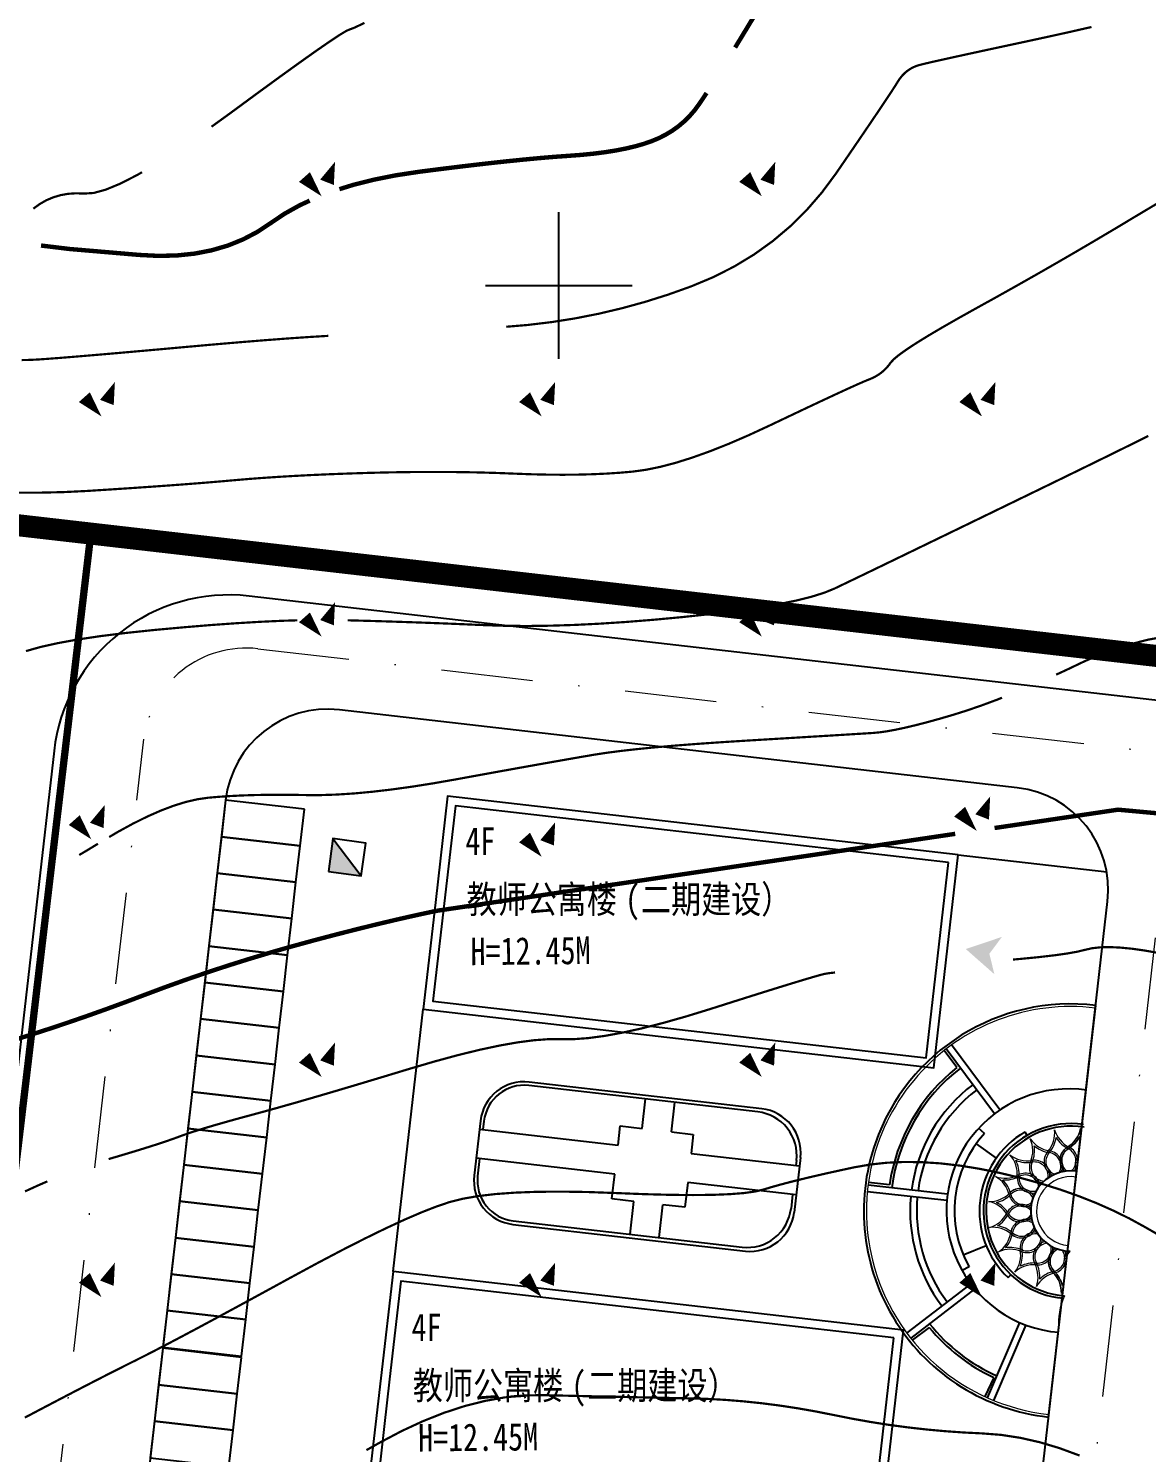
# Model space of a CAD drawing. Extents: x 496261 to 1768172, y 3738341 to 4579341.
# Drawn here: x 496763.9 to 496840, y 4379420.5 to 4379517.5 of the extents above; entities that cross this region are included whole.
import ezdxf

# ---------------------------------------------------------------- set-up
doc = ezdxf.new("R2010")
doc.units = 0
doc.header["$MEASUREMENT"] = 0
doc.linetypes.add('DASHDOT2', pattern=[0.5, 0.25, -0.125, 0, -0.125])
doc.linetypes.add('DIVIDE', pattern=[1.25, 0.5, -0.25, 0, -0.25, 0, -0.25])
doc.layers.get('0').update_dxf_attribs({"color": 8, "linetype": 'CONTINUOUS'})
for name, color, linetype in [('0-pav', 171, 'CONTINUOUS'), ('DGX', 8, 'CONTINUOUS'), ('DMTZ', 8, 'CONTINUOUS'), ('DXPM', 7, 'CONTINUOUS'), ('pl-pudi01', 25, 'CONTINUOUS'), ('PUB_DIM', 3, 'CONTINUOUS'), ('PUB_TEXT', 7, 'CONTINUOUS'), ('TK', 8, 'CONTINUOUS'), ('停车位', 8, 'CONTINUOUS'), ('围栏', 7, 'CONTINUOUS'), ('小品', 1, 'CONTINUOUS'), ('建筑轮廓', 2, 'CONTINUOUS'), ('用地红线', 1, 'DIVIDE'), ('看线', 92, 'CONTINUOUS'), ('细线', 7, 'CONTINUOUS'), ('车行道', 5, 'CONTINUOUS'), ('道路', 8, 'CONTINUOUS')]:
    doc.layers.add(name, color=color, linetype=linetype)
for name, color, linetype, lineweight in [('GROUND', 60, 'CONTINUOUS', 15), ('T填充层', 8, 'CONTINUOUS', 9), ('道路红线', 1, 'CONTINUOUS', 0)]:
    doc.layers.add(name, color=color, linetype=linetype, lineweight=lineweight)
doc.styles.add('HT', font='simhei.ttf', dxfattribs={"width": 0.8})
doc.linetypes.add('FENCELINE2', pattern='A,0.25,-0.1,[132,ltypeshp.shx,S=0.1,R=0,X=-0.1,Y=0],-0.1,1', length=1.45)

# ---------------------------------------------------------------- blocks, each defined once
blk = doc.blocks.new('gc090')
for points in [[(1.067, 1.447, 0, 1, 0), (0.52, 0.049, 1, 1, 0)], [(-1.016, 0.411, 1, 0, 0), (0.151, -0.902, 0, 0, 0)]]:
    blk.add_lwpolyline(points, format="xyseb")

msp = doc.modelspace()

# ---------------------------------------------------------------- hatches: boundary and pattern name
at = {"layer": 'PUB_DIM'}
msp.add_hatch(color=256, dxfattribs=at).paths.add_polyline_path([(496829.334, 4379454.475), (496830.194, 4379455.627), (496827.732, 4379454.797), (496829.682, 4379453.08)])
at = {"layer": '看线'}
msp.add_hatch(color=256, dxfattribs=at).paths.add_polyline_path([(496784.306, 4379460.088), (496786.535, 4379459.786), (496784.608, 4379462.318)])

# ---------------------------------------------------------------- linework, layer by layer
for p, q in [((496831.394, 4379429.354, 1400.702), (496829.196, 4379424.228, 1400.702)), ((496831.812, 4379429.186, 1400.702), (496829.609, 4379424.051, 1400.702))]:
    msp.add_line(p, q)
at = {"elevation": 1400.702}
msp.add_lwpolyline([(496788.704, 4379432.825), (496790.757, 4379450.708)], dxfattribs=at)
at = {"layer": '0-pav', "color": 8}
for p, q in [((496829.685, 4379443.574, 1400.702), (496826.399, 4379447.992, 1400.702)), ((496830.05, 4379443.837, 1400.702), (496826.76, 4379448.261, 1400.702)), ((496829.002, 4379442.224, 1400.702), (496828.604, 4379442.589, 1400.702)), ((496831.761, 4379442.336, 1400.702), (496831.897, 4379442.103, 1400.702)), ((496828.431, 4379441.526, 1400.702), (496829.808, 4379440.55, 1400.702)), ((496826.49, 4379438.108, 1400.702), (496821.073, 4379438.711, 1400.702)), ((496826.44, 4379437.66, 1400.702), (496821.024, 4379438.264, 1400.702)), ((496827.554, 4379433.966, 1400.702), (496829.118, 4379434.6, 1400.702)), ((496827.951, 4379433.156, 1400.702), (496827.48, 4379432.891, 1400.702)), ((496828.067, 4379431.99, 1400.702), (496823.703, 4379428.642, 1400.702)), ((496830.611, 4379432.415, 1400.702), (496830.797, 4379432.611, 1400.702)), ((496828.346, 4379431.638, 1400.702), (496823.977, 4379428.285, 1400.702))]:
    msp.add_line(p, q, dxfattribs=at)
at = {"layer": '0-pav', "color": 9}
for centre, radius, start, end in [((496834.717, 4379436.966, 1400.702), 10.78, 127.14955, 172.45614), ((496834.717, 4379436.966, 1400.702), 10.33, 127.14955, 172.40426), ((496834.717, 4379436.966, 1400.702), 8.305, 81.19655, 265.57732), ((496834.895, 4379436.946, 1400.702), 5.965, 81.71438, 265.06733), ((496834.895, 4379436.946, 1400.702), 5.785, 81.10522, 265.67747), ((496834.717, 4379436.966, 1400.702), 7.765, 137.38847, 209.38845), ((496834.895, 4379436.946, 1400.702), 6.235, 120.17461, 226.60228), ((496834.717, 4379436.966, 1400.702), 10.78, 174.84802, 216.95355), ((496834.717, 4379436.966, 1400.702), 10.33, 174.90028, 216.95355)]:
    msp.add_arc(centre, radius, start, end, dxfattribs=at)
at = {"layer": 'DGX', "color": 8, "linetype": 'Continuous'}
for points, const_width, elevation in [([(496812.013, 4379516.217), (496813.674, 4379518.953), (496815.275, 4379521.153), (496817.17, 4379522.917), (496819.358, 4379524.247), (496821.841, 4379525.141), (496831.747, 4379527.57), (496839.622, 4379529.806)], 0.3, 1412.5), ([(496776.333, 4379510.822), (496777.584, 4379511.725), (496779.387, 4379513.052), (496780.967, 4379514.204), (496782.322, 4379515.181), (496783.453, 4379515.983), (496784.361, 4379516.61), (496785.044, 4379517.063), (496785.504, 4379517.341), (496785.739, 4379517.445), (496786.017, 4379517.546), (496786.604, 4379517.819), (496786.75, 4379517.891)], 0.15, 1413), ([(496809.153, 4379500), (496810.52, 4379500.572), (496811.952, 4379501.298), (496813.305, 4379502.118), (496814.579, 4379503.033), (496815.774, 4379504.042), (496816.89, 4379505.146), (496817.927, 4379506.343), (496818.885, 4379507.635), (496819.754, 4379508.904), (496820.525, 4379510.034), (496821.199, 4379511.025), (496821.774, 4379511.876), (496822.252, 4379512.588), (496822.632, 4379513.161), (496822.913, 4379513.595), (496823.097, 4379513.889), (496823.239, 4379514.103), (496823.395, 4379514.297), (496823.564, 4379514.471), (496823.746, 4379514.625), (496823.943, 4379514.758), (496824.153, 4379514.872), (496824.376, 4379514.965), (496824.614, 4379515.038), (496824.941, 4379515.117), (496825.435, 4379515.232), (496826.096, 4379515.381), (496826.924, 4379515.564), (496827.918, 4379515.781), (496829.079, 4379516.033), (496830.407, 4379516.319), (496831.901, 4379516.639), (496833.442, 4379516.973), (496834.907, 4379517.298), (496836.298, 4379517.615)], 0.15, 1412), ([(496785.047, 4379506.566), (496786.011, 4379506.866), (496787.418, 4379507.218), (496788.918, 4379507.515), (496790.511, 4379507.756), (496792.105, 4379507.959), (496793.607, 4379508.143), (496795.016, 4379508.307), (496796.333, 4379508.452), (496797.558, 4379508.577), (496798.691, 4379508.684), (496799.731, 4379508.771), (496800.679, 4379508.838), (496801.557, 4379508.904), (496802.385, 4379508.987), (496803.164, 4379509.087), (496803.894, 4379509.204), (496804.575, 4379509.337), (496805.206, 4379509.487), (496805.789, 4379509.654), (496806.322, 4379509.837), (496806.818, 4379510.044), (496807.287, 4379510.283), (496807.731, 4379510.552), (496808.149, 4379510.852), (496808.541, 4379511.183), (496808.907, 4379511.544), (496809.247, 4379511.937), (496809.561, 4379512.361), (496809.889, 4379512.848), (496810.064, 4379513.117)], 0.3, 1412.5), ([(496764.188, 4379505.236), (496764.622, 4379505.551), (496765.076, 4379505.81), (496765.55, 4379506.012), (496766.045, 4379506.159), (496766.561, 4379506.25), (496767.097, 4379506.286), (496767.654, 4379506.265), (496768.305, 4379506.308), (496769.125, 4379506.533), (496770.114, 4379506.942), (496771.271, 4379507.533), (496771.595, 4379507.722)], 0.15, 1413), ([(496831.219, 4379500), (496831.26, 4379500.023), (496832.602, 4379500.784), (496833.939, 4379501.55), (496835.273, 4379502.324), (496836.602, 4379503.104), (496837.928, 4379503.89), (496839.249, 4379504.683), (496840.504, 4379505.432), (496841.629, 4379506.089), (496842.365, 4379506.507)], 0.15, 1411.5), ([(496764.714, 4379502.726), (496766.718, 4379502.484), (496767.312, 4379502.435), (496768.075, 4379502.37), (496769.007, 4379502.291), (496770.108, 4379502.197), (496771.378, 4379502.088), (496772.704, 4379502.021), (496773.972, 4379502.05), (496775.183, 4379502.176), (496776.336, 4379502.4), (496777.432, 4379502.72), (496778.47, 4379503.138), (496779.451, 4379503.652), (496780.374, 4379504.264), (496781.315, 4379504.896), (496782.349, 4379505.473), (496783.021, 4379505.783)], 0.3, 1412.5), ([(496762.881, 4379485.893), (496764.578, 4379485.89), (496766.225, 4379485.927), (496767.823, 4379486.005), (496769.357, 4379486.102), (496770.811, 4379486.198), (496772.187, 4379486.292), (496773.483, 4379486.384), (496774.7, 4379486.475), (496775.838, 4379486.564), (496776.896, 4379486.652), (496777.876, 4379486.738), (496778.841, 4379486.821), (496779.855, 4379486.897), (496780.919, 4379486.968), (496782.032, 4379487.033), (496783.195, 4379487.093), (496784.407, 4379487.146), (496785.669, 4379487.194), (496786.98, 4379487.236), (496788.305, 4379487.269), (496789.608, 4379487.291), (496790.888, 4379487.302), (496792.146, 4379487.301), (496793.381, 4379487.29), (496794.594, 4379487.267), (496795.785, 4379487.232), (496796.953, 4379487.187), (496798.092, 4379487.144), (496799.194, 4379487.119), (496800.26, 4379487.11), (496801.289, 4379487.119), (496802.282, 4379487.145), (496803.238, 4379487.188), (496804.158, 4379487.248), (496805.041, 4379487.325), (496805.943, 4379487.45), (496806.92, 4379487.65), (496807.972, 4379487.927), (496809.099, 4379488.281), (496810.301, 4379488.712), (496811.578, 4379489.218), (496812.93, 4379489.802), (496814.357, 4379490.462), (496815.744, 4379491.122), (496816.977, 4379491.706), (496818.056, 4379492.213), (496818.981, 4379492.644), (496819.752, 4379492.999), (496820.369, 4379493.277), (496820.832, 4379493.479), (496821.141, 4379493.605), (496821.366, 4379493.699), (496821.58, 4379493.807), (496821.782, 4379493.929), (496821.972, 4379494.065), (496822.15, 4379494.215), (496822.316, 4379494.379), (496822.47, 4379494.557), (496822.612, 4379494.749), (496822.825, 4379494.982), (496823.189, 4379495.283), (496823.705, 4379495.652), (496824.373, 4379496.089), (496825.193, 4379496.595), (496826.165, 4379497.169), (496827.289, 4379497.811), (496828.565, 4379498.521), (496829.914, 4379499.269), (496831.219, 4379500)], 0.15, 1411.5), ([(496796.413, 4379497.193), (496797.87, 4379497.314), (496799.496, 4379497.509), (496801.11, 4379497.764), (496802.713, 4379498.079), (496804.304, 4379498.455), (496805.884, 4379498.89), (496807.452, 4379499.385), (496809.008, 4379499.94), (496809.153, 4379500)], 0.15, 1412), ([(496763.401, 4379494.923), (496763.958, 4379494.935), (496764.497, 4379494.961), (496765.121, 4379495.004), (496765.929, 4379495.065), (496766.922, 4379495.145), (496768.099, 4379495.243), (496769.461, 4379495.36), (496771.008, 4379495.496), (496772.739, 4379495.65), (496774.655, 4379495.823), (496776.592, 4379495.996), (496778.387, 4379496.149), (496780.04, 4379496.282), (496781.551, 4379496.396), (496782.92, 4379496.49), (496784.147, 4379496.565), (496784.289, 4379496.572)], 0.15, 1412), ([(496833.889, 4379473.492), (496834.542, 4379473.792), (496835.827, 4379474.405), (496837.179, 4379474.991), (496838.617, 4379475.48), (496840.141, 4379475.872), (496841.752, 4379476.167), (496842.365, 4379476.238)], 0.15, 1410.5), ([(496769.36, 4379462.429), (496769.945, 4379462.776), (496770.97, 4379463.336), (496771.946, 4379463.82), (496772.873, 4379464.229), (496773.751, 4379464.562), (496774.581, 4379464.819), (496775.361, 4379465), (496776.093, 4379465.106), (496776.817, 4379465.168), (496777.572, 4379465.219), (496778.36, 4379465.259), (496779.181, 4379465.287), (496780.033, 4379465.304), (496780.918, 4379465.31), (496781.835, 4379465.305), (496782.784, 4379465.288), (496783.788, 4379465.286), (496784.868, 4379465.322), (496786.025, 4379465.397), (496787.259, 4379465.51), (496788.569, 4379465.663), (496789.956, 4379465.854), (496791.42, 4379466.084), (496792.96, 4379466.353), (496794.488, 4379466.632), (496795.915, 4379466.891), (496797.242, 4379467.13), (496798.468, 4379467.349), (496799.594, 4379467.549), (496800.619, 4379467.729), (496801.543, 4379467.89), (496802.367, 4379468.031), (496803.203, 4379468.16), (496804.165, 4379468.287), (496805.253, 4379468.41), (496806.466, 4379468.531), (496807.806, 4379468.649), (496809.271, 4379468.763), (496810.861, 4379468.875), (496812.578, 4379468.984), (496814.272, 4379469.086), (496815.797, 4379469.178), (496817.152, 4379469.26), (496818.337, 4379469.331), (496819.352, 4379469.393), (496820.198, 4379469.445), (496820.874, 4379469.486), (496821.38, 4379469.517), (496821.834, 4379469.559), (496822.352, 4379469.633), (496822.936, 4379469.739), (496823.585, 4379469.876), (496824.298, 4379470.045), (496825.077, 4379470.246), (496825.921, 4379470.479), (496826.829, 4379470.743), (496827.793, 4379471.046), (496828.803, 4379471.393), (496829.859, 4379471.784), (496830.201, 4379471.919)], 0.15, 1410.5), ([(496829.691, 4379463.044), (496838.1, 4379464.292), (496858.856, 4379462.399), (496859.737, 4379462.999)], 0.3, 1410), ([(496767.317, 4379461.206), (496767.808, 4379461.495), (496768.592, 4379461.971)], 0.15, 1410.5), ([(496791.7, 4379457.407), (496827.009, 4379462.646)], 0.3, 1410), ([(496762.794, 4379448.576), (496764.04, 4379448.964), (496765.303, 4379449.372), (496766.582, 4379449.8), (496767.877, 4379450.247), (496769.188, 4379450.714), (496770.515, 4379451.201), (496771.858, 4379451.708), (496773.22, 4379452.217), (496774.602, 4379452.713), (496776.004, 4379453.194), (496777.427, 4379453.662), (496778.87, 4379454.115), (496780.334, 4379454.555), (496781.818, 4379454.98), (496783.322, 4379455.392), (496784.811, 4379455.784), (496786.246, 4379456.15), (496787.628, 4379456.49), (496788.958, 4379456.805), (496790.234, 4379457.094), (496791.457, 4379457.358), (496791.659, 4379457.399)], 0.3, 1410), ([(496791.659, 4379457.399), (496791.7, 4379457.407)], 0.3, 1410), ([(496830.946, 4379454.082), (496831.431, 4379454.123), (496832.686, 4379454.246), (496833.758, 4379454.37), (496834.647, 4379454.495), (496835.353, 4379454.622), (496835.877, 4379454.75), (496836.349, 4379454.856), (496836.902, 4379454.916), (496837.535, 4379454.93), (496838.249, 4379454.898), (496839.043, 4379454.821), (496839.918, 4379454.698), (496840.874, 4379454.529), (496841.91, 4379454.314), (496843.007, 4379454.038), (496844.144, 4379453.686), (496845.322, 4379453.258), (496846.542, 4379452.753), (496847.801, 4379452.172), (496847.929, 4379452.108)], 0.15, 1409.5), ([(496769.322, 4379440.488), (496769.504, 4379440.543), (496770.3, 4379440.779), (496771.036, 4379441.001), (496771.71, 4379441.208), (496772.324, 4379441.401), (496772.877, 4379441.58), (496773.369, 4379441.746), (496773.8, 4379441.897), (496774.17, 4379442.034), (496774.544, 4379442.17), (496774.987, 4379442.32), (496775.498, 4379442.483), (496776.077, 4379442.66), (496776.724, 4379442.85), (496777.441, 4379443.054), (496778.225, 4379443.271), (496779.078, 4379443.501), (496780.021, 4379443.757), (496781.078, 4379444.052), (496782.247, 4379444.385), (496783.529, 4379444.756), (496784.923, 4379445.166), (496786.431, 4379445.614), (496788.051, 4379446.101), (496789.784, 4379446.626), (496791.513, 4379447.134), (496793.118, 4379447.57), (496794.601, 4379447.933), (496795.961, 4379448.223), (496797.199, 4379448.441), (496798.314, 4379448.586), (496799.307, 4379448.659), (496800.177, 4379448.658), (496801.043, 4379448.659), (496802.025, 4379448.733), (496803.123, 4379448.881), (496804.337, 4379449.102), (496805.667, 4379449.396), (496807.112, 4379449.765), (496808.673, 4379450.207), (496810.35, 4379450.722), (496811.989, 4379451.243), (496813.439, 4379451.7), (496814.698, 4379452.094), (496815.767, 4379452.424), (496816.645, 4379452.691), (496817.333, 4379452.894), (496817.832, 4379453.035), (496818.139, 4379453.111), (496818.457, 4379453.161), (496818.822, 4379453.201)], 0.15, 1409.5), ([(496763.608, 4379422.875), (496764.766, 4379423.486), (496765.864, 4379424.062), (496766.902, 4379424.604), (496767.881, 4379425.111), (496768.8, 4379425.584), (496769.66, 4379426.022), (496770.46, 4379426.426), (496771.2, 4379426.795), (496771.985, 4379427.19), (496772.92, 4379427.673), (496774.005, 4379428.242), (496775.239, 4379428.897), (496776.623, 4379429.64), (496778.157, 4379430.469), (496779.841, 4379431.385), (496781.674, 4379432.387), (496783.513, 4379433.383), (496785.215, 4379434.279), (496786.78, 4379435.075), (496788.207, 4379435.771), (496789.497, 4379436.367), (496790.649, 4379436.863), (496791.664, 4379437.259), (496792.542, 4379437.556), (496793.427, 4379437.781), (496794.466, 4379437.963), (496795.658, 4379438.104), (496797.002, 4379438.202), (496798.5, 4379438.259), (496800.151, 4379438.273), (496801.955, 4379438.245), (496803.912, 4379438.174), (496805.849, 4379438.098), (496807.591, 4379438.052), (496809.138, 4379438.037), (496810.491, 4379438.052), (496811.65, 4379438.098), (496812.614, 4379438.174), (496813.383, 4379438.28), (496813.958, 4379438.417), (496814.472, 4379438.574), (496815.06, 4379438.739), (496815.72, 4379438.914), (496816.454, 4379439.098), (496817.261, 4379439.291), (496818.141, 4379439.494), (496819.095, 4379439.705), (496820.121, 4379439.926), (496821.207, 4379440.116), (496822.339, 4379440.239), (496823.517, 4379440.293), (496824.74, 4379440.278), (496826.01, 4379440.195), (496827.325, 4379440.044), (496828.687, 4379439.824), (496830.094, 4379439.535), (496831.499, 4379439.196), (496832.855, 4379438.821), (496834.162, 4379438.413), (496835.419, 4379437.969), (496836.627, 4379437.491), (496837.785, 4379436.979), (496838.894, 4379436.433), (496839.954, 4379435.851), (496841.008, 4379435.244)], 0.15, 1409), ([(496763.627, 4379438.289), (496764.477, 4379438.679), (496765.143, 4379438.968)], 0.15, 1409.5), ([(496786.89, 4379420.662), (496787.807, 4379421.178), (496789.291, 4379421.962), (496790.748, 4379422.637), (496792.178, 4379423.204), (496793.581, 4379423.662), (496794.957, 4379424.011), (496796.306, 4379424.252), (496797.628, 4379424.384), (496798.923, 4379424.407), (496800.201, 4379424.377), (496801.471, 4379424.347), (496802.732, 4379424.319), (496803.985, 4379424.291), (496805.23, 4379424.264), (496806.466, 4379424.238), (496807.694, 4379424.213), (496808.914, 4379424.189), (496810.132, 4379424.151), (496811.354, 4379424.083), (496812.579, 4379423.984), (496813.807, 4379423.857), (496815.04, 4379423.699), (496816.276, 4379423.511), (496817.516, 4379423.294), (496818.759, 4379423.047), (496820.006, 4379422.798), (496821.258, 4379422.576), (496822.513, 4379422.38), (496823.773, 4379422.211), (496825.038, 4379422.068), (496826.306, 4379421.952), (496827.579, 4379421.862), (496828.855, 4379421.799), (496830.144, 4379421.699), (496831.451, 4379421.498), (496832.776, 4379421.197), (496834.121, 4379420.794), (496835.484, 4379420.292)], 0.15, 1408.5)]:
    msp.add_lwpolyline(points, dxfattribs=dict(at, const_width=const_width, elevation=elevation))
at = {"layer": 'DGX', "color": 8, "linetype": 'Continuous', "const_width": 0.15}
for points in [[(496815.047, 4379478.308), (496816.191, 4379478.543), (496817.23, 4379478.804), (496818.096, 4379479.076), (496818.789, 4379479.359), (496819.514, 4379479.707), (496820.477, 4379480.17), (496821.677, 4379480.748), (496823.114, 4379481.443), (496824.788, 4379482.254), (496826.7, 4379483.18), (496828.848, 4379484.222), (496831.234, 4379485.38), (496833.595, 4379486.527), (496835.669, 4379487.538), (496837.456, 4379488.413), (496838.955, 4379489.152), (496840.168, 4379489.754)], [(496785.607, 4379477.193), (496786.168, 4379477.179), (496787.339, 4379477.147), (496788.539, 4379477.11), (496789.77, 4379477.069), (496791.029, 4379477.024), (496792.318, 4379476.975), (496793.637, 4379476.921), (496794.985, 4379476.863), (496796.387, 4379476.818), (496797.868, 4379476.807), (496799.427, 4379476.827), (496801.064, 4379476.879), (496802.78, 4379476.964), (496804.575, 4379477.081), (496806.448, 4379477.23), (496808.399, 4379477.412), (496810.304, 4379477.615), (496812.035, 4379477.83), (496812.365, 4379477.878)], [(496763.689, 4379475.097), (496764.674, 4379475.375), (496765.849, 4379475.637), (496767.211, 4379475.885), (496768.762, 4379476.117), (496770.502, 4379476.333), (496772.43, 4379476.535), (496774.396, 4379476.715), (496776.25, 4379476.868), (496777.993, 4379476.993), (496779.623, 4379477.091), (496781.142, 4379477.161), (496782.181, 4379477.193)], [(496782.181, 4379477.193), (496782.182, 4379477.193)]]:
    msp.add_lwpolyline(points, dxfattribs=at)
at = {"layer": 'DXPM', "color": 42}
for p, q in [((496805.678, 4379442.573), (496805.909, 4379444.585)), ((496807.665, 4379442.345), (496807.896, 4379444.357)), ((496794.592, 4379442.532), (496804.039, 4379441.448)), ((496804.039, 4379441.448), (496804.188, 4379442.744)), ((496804.188, 4379442.744), (496805.678, 4379442.573)), ((496807.665, 4379442.345), (496809.155, 4379442.174)), ((496809.155, 4379442.174), (496809.006, 4379440.877)), ((496809.006, 4379440.877), (496816.395, 4379440.029)), ((496803.811, 4379439.461), (496794.364, 4379440.545)), ((496803.617, 4379437.777), (496803.811, 4379439.461)), ((496808.778, 4379438.891), (496808.585, 4379437.207)), ((496816.167, 4379438.042), (496808.778, 4379438.891)), ((496805.108, 4379437.606), (496803.617, 4379437.777)), ((496804.85, 4379435.366), (496805.108, 4379437.606)), ((496806.837, 4379435.137), (496807.095, 4379437.378)), ((496808.585, 4379437.207), (496807.095, 4379437.378))]:
    msp.add_line(p, q, dxfattribs=at)
at = {"layer": 'GROUND', "color": 9}
for centre, radius, start, end in [((496834.895, 4379436.946, 1400.702), 13.934, 83.12278, 193.88556), ((496834.895, 4379436.946, 1400.702), 13.934, 193.88556, 263.77954), ((496838.537, 4379429.274, 1400.702), 4.5, 154.99206, 184.71298)]:
    msp.add_arc(centre, radius, start, end, dxfattribs=at)
at = {"layer": 'pl-pudi01'}
msp.add_line((496827.213, 4379461.219, 1400.702), (496837.335, 4379460.057, 1400.702), dxfattribs=at)
at = {"layer": 'TK', "color": 8, "linetype": 'Continuous'}
for p, q in [((496800, 4379495), (496800, 4379505)), ((496795, 4379500), (496805, 4379500))]:
    msp.add_line(p, q, dxfattribs=at)
at = {"layer": 'T填充层'}
msp.add_arc((496834.895, 4379436.946, 1400.702), 2.347, 81.5009, 265.40142, dxfattribs=at)
msp.add_arc((496834.895, 4379436.946, 1400.702), 2.347, 81.5009, 265.40142, dxfattribs=at)
at = {"layer": 'T填充层', "extrusion": (-1.03458e-10, -1.85213e-10, -1)}
for centre, major_axis, start_param, end_param in [((496833.651, 4379442.947, 1400.702), (1.616, 1.064), 0.782615, 1.607055), ((496837.48, 4379442.504, 1400.702), (1.882, 0.444), 3.19828, 3.403849), ((496833.651, 4379442.947, 1400.702), (-1.809, 0.97), 3.11629, 3.674126), ((496837.48, 4379442.504, 1400.702), (1.842, 0.907), 3.269214, 3.362751), ((496835.199, 4379440.399, 1400.702), (-0.455, 0.944), 4.368289, 6.185888), ((496835.199, 4379440.399, 1400.702), (0.486, 0.792), 3.264818, 5.186562), ((496836.252, 4379440.136, 1400.702), (-0.425, 0.958), 4.651711, 5.775712), ((496836.252, 4379440.136, 1400.702), (-0.87, 0.326), -0.480259, -0.00833), ((496834.401, 4379433.515, 1400.702), (0.844, 0.621), 2.981795, 4.799396), ((496834.401, 4379433.515, 1400.702), (0.845, 0.387), 2.777536, 4.650863), ((496835.486, 4379433.53, 1400.702), (0.548, 0.893), 3.731782, 4.871535), ((496835.486, 4379433.53, 1400.702), (0.775, 0.513), 3.572858, 4.539492), ((496832.311, 4379431.388, 1400.702), (-0.357, 2.021), 0.951501, 1.509339), ((496832.311, 4379431.388, 1400.702), (-0.646, 1.823), 1.11754, 1.941982), ((496836.14, 4379430.944, 1400.702), (1.377, 1.522), 4.443815, 4.549393), ((496836.14, 4379430.944, 1400.702), (0.512, 1.865), 4.645026, 4.870644)]:
    msp.add_ellipse(centre, major_axis=major_axis, ratio=1, start_param=start_param, end_param=end_param, dxfattribs=at)
at = {"layer": 'T填充层'}
for centre, major_axis, start_param, end_param in [((496833.651, 4379442.947, 1400.702), (-1.732, 0.861), 2.578235, 3.402681), ((496837.48, 4379442.504, 1400.702), (-1.347, 1.388), 0.770253, 0.975821), ((496833.719, 4379442.961, 1400.702), (-1.582, 1.113), 1.211046, 2.035492), ((496830.361, 4379441.07, 1400.702), (1.888, 0.419), -0.614932, 0.209511), ((496831.857, 4379442.269, 1400.702), (1.932, -0.087), -0.665458, 0.158988), ((496831.857, 4379442.269, 1400.702), (-2.025, 0.338), 2.596304, 3.154139), ((496835.636, 4379443.03, 1400.702), (0.598, 1.839), 2.168859, 2.993291), ((496835.636, 4379443.03, 1400.702), (1.44, 1.463), 2.898833, 3.456671), ((496833.651, 4379442.947, 1400.702), (-1.591, 1.297), 2.800535, 3.358375), ((496837.48, 4379442.504, 1400.702), (1.986, 0.519), 3.122124, 3.215661), ((496831.918, 4379442.303, 1400.702), (1.924, -0.196), 4.155194, 4.979639), ((496829.308, 4379439.467, 1400.702), (1.777, 0.763), -0.488063, 0.336384), ((496830.361, 4379441.07, 1400.702), (0.35, 2.023), 4.486968, 5.044804), ((496833.719, 4379442.961, 1400.702), (1.731, 1.103), 3.439064, 3.996908), ((496834.117, 4379440.324, 1400.702), (0.966, 0.405), 2.033878, 3.851494), ((496834.117, 4379440.324, 1400.702), (-0.656, 0.658), 0.076124, 1.997873), ((496833.278, 4379440.012, 1400.702), (-0.184, 0.911), 4.013246, 5.934994), ((496833.278, 4379440.012, 1400.702), (0.822, 0.65), -1.064821, 0.752782), ((496835.199, 4379440.399, 1400.702), (-0.705, 0.775), -0.191958, 1.62565), ((496835.199, 4379440.399, 1400.702), (0.421, 0.829), 1.01574, 2.937489), ((496834.305, 4379440.361, 1400.702), (0.845, 0.387), -1.242948, 0.678799), ((496834.305, 4379440.361, 1400.702), (0.652, 0.82), 4.674608, 6.492208), ((496829.308, 4379439.467, 1400.702), (1.988, 0.51), -0.333428, 0.224414), ((496831.918, 4379442.303, 1400.702), (-1.56, 1.334), 1.886171, 2.444014), ((496833.112, 4379439.918, 1400.702), (1.004, 0.302), 2.452787, 4.270396), ((496833.112, 4379439.918, 1400.702), (0.738, 0.565), 2.092063, 4.013807), ((496832.41, 4379439.362, 1400.702), (-1.005, 0.298), 3.349105, 5.166705), ((496832.41, 4379439.362, 1400.702), (-0.894, 0.252), 3.231449, 5.153196), ((496830.408, 4379441.121, 1400.702), (-0.38, 1.897), 2.599539, 3.423983), ((496828.803, 4379437.617, 1400.702), (-1.129, 1.57), 4.320612, 5.145059), ((496830.408, 4379441.121, 1400.702), (-0.625, 1.955), 2.754333, 3.312177), ((496828.803, 4379437.617, 1400.702), (1.828, 0.933), -0.240085, 0.317761), ((496832.28, 4379439.221, 1400.702), (0.909, 0.521), 2.539327, 4.356941), ((496831.785, 4379438.476, 1400.702), (0.906, 0.527), -0.294378, 1.523236), ((496831.785, 4379438.476, 1400.702), (0.906, 0.527), -0.294378, 1.523236), ((496832.28, 4379439.221, 1400.702), (-0.753, 0.545), 0.544492, 2.466245), ((496831.785, 4379438.476, 1400.702), (-0.872, 0.321), 3.672155, 5.545488), ((496831.785, 4379438.476, 1400.702), (-0.87, 0.326), 3.628619, 5.55037), ((496829.337, 4379439.53, 1400.702), (-1.183, 1.53), 2.453134, 3.277579), ((496829.337, 4379439.53, 1400.702), (-1.402, 1.332), 2.300049, 3.124494), ((496829.337, 4379439.53, 1400.702), (-0.79, 1.895), 2.982824, 3.540669), ((496829.337, 4379439.53, 1400.702), (1.632, 1.245), 4.296788, 4.854631), ((496831.705, 4379438.302, 1400.702), (0.861, 0.597), 2.767159, 4.584769), ((496831.464, 4379437.44, 1400.702), (0.422, 0.959), -0.609607, 1.208007), ((496831.464, 4379437.44, 1400.702), (1.041, 0.116), 0.436186, 2.2538), ((496831.705, 4379438.302, 1400.702), (0.926, 0.082), 3.284878, 5.206628), ((496831.464, 4379437.44, 1400.702), (-0.065, 0.927), -1.198087, 0.723664), ((496831.464, 4379437.44, 1400.702), (0.137, 0.919), -0.931146, 0.942186), ((496828.894, 4379435.701, 1400.702), (1.168, 1.542), -0.376436, 0.448006), ((496828.894, 4379435.701, 1400.702), (-1.626, 1.047), 4.259686, 5.084131), ((496828.811, 4379437.686, 1400.702), (1.926, 0.181), -1.38098, -0.556535), ((496828.894, 4379435.701, 1400.702), (-1.795, 0.996), 4.194031, 4.751872), ((496828.894, 4379435.701, 1400.702), (-1.431, 1.472), 4.487235, 5.04508), ((496828.811, 4379437.686, 1400.702), (0.182, 2.045), 3.780913, 4.338758), ((496831.48, 4379436.355, 1400.702), (0.971, 0.395), 0.474631, 2.292245), ((496831.442, 4379437.25, 1400.702), (-0.999, 0.316), 0.852269, 2.669875), ((496831.442, 4379437.25, 1400.702), (-0.408, 0.965), 1.717004, 3.534622), ((496831.48, 4379436.355, 1400.702), (-0.281, 0.886), -1.121029, 0.800722), ((496831.442, 4379437.25, 1400.702), (-0.084, 0.926), 2.02652, 3.899847), ((496831.442, 4379437.25, 1400.702), (-0.895, 0.249), 0.817585, 2.739338), ((496829.572, 4379433.907, 1400.702), (-1.828, 0.632), 4.334299, 5.158739), ((496829.572, 4379433.907, 1400.702), (0.751, 1.91), -0.335914, 0.221926), ((496831.829, 4379435.329, 1400.702), (-0.548, 0.893), -0.945542, 0.872071), ((496831.829, 4379435.329, 1400.702), (0.917, 0.148), 0.911636, 2.833387), ((496831.517, 4379436.168, 1400.702), (0.906, 0.208), 3.775874, 5.697622), ((496831.517, 4379436.168, 1400.702), (0.905, 0.213), 3.770079, 5.643406), ((496828.88, 4379435.769, 1400.702), (0.904, 1.71), 4.225732, 5.050177), ((496828.88, 4379435.769, 1400.702), (-1.719, 1.122), 3.013445, 3.57129), ((496831.517, 4379436.168, 1400.702), (-0.715, 0.766), 1.680419, 3.498024), ((496831.517, 4379436.168, 1400.702), (-0.715, 0.766), 1.680419, 3.498024), ((496832.479, 4379434.46, 1400.702), (0.27, 1.013), 0.179526, 1.997142), ((496832.479, 4379434.46, 1400.702), (-0.15, 0.917), -0.347082, 1.574669), ((496831.923, 4379435.162, 1400.702), (1.046, -0.068), 4.380324, 6.197931), ((496831.923, 4379435.162, 1400.702), (-0.541, 0.755), 2.123335, 4.045083), ((496833.365, 4379433.835, 1400.702), (0.597, 0.861), 0.839136, 2.656751), ((496830.771, 4379432.411, 1400.702), (1.932, 0.084), 1.130886, 1.955329), ((496830.771, 4379432.411, 1400.702), (2.051, -0.084), 1.214959, 1.772802), ((496829.538, 4379433.968, 1400.702), (-0.038, 1.934), 4.034132, 4.858577), ((496829.538, 4379433.968, 1400.702), (-2.026, 0.331), 2.911412, 3.469258), ((496833.365, 4379433.835, 1400.702), (0.791, 0.487), 1.147645, 3.069395), ((496832.62, 4379434.331, 1400.702), (-1.033, 0.178), 1.658644, 3.476251), ((496832.62, 4379434.331, 1400.702), (0.74, 0.562), 3.981095, 5.902844), ((496834.401, 4379433.515, 1400.702), (1.043, 0.104), 2.018613, 3.836229), ((496834.401, 4379433.515, 1400.702), (0.908, 0.197), 1.800059, 3.721812), ((496833.539, 4379433.755, 1400.702), (-0.649, 0.665), 2.600487, 4.522234), ((496833.539, 4379433.755, 1400.702), (-0.319, 0.998), 3.063876, 4.881483), ((496832.374, 4379431.359, 1400.702), (1.71, 0.904), 1.001856, 1.826298), ((496832.374, 4379431.359, 1400.702), (-1.857, 0.874), -1.213114, -0.655273), ((496830.72, 4379432.458, 1400.702), (-0.4, 1.892), 4.159612, 4.984056), ((496830.72, 4379432.458, 1400.702), (1.358, 1.54), -0.926047, -0.368203), ((496834.224, 4379430.853, 1400.702), (-0.912, 1.839), -0.228318, 0.329522), ((496832.311, 4379431.388, 1400.702), (-0.993, 1.796), 4.443538, 5.001383), ((496834.224, 4379430.853, 1400.702), (-1.356, 1.38), -0.544804, 0.279635), ((496832.311, 4379431.388, 1400.702), (-0.076, 1.933), 4.642573, 5.467022), ((496836.14, 4379430.944, 1400.702), (0.747, 1.912), 1.370452, 1.47603), ((496836.14, 4379430.944, 1400.702), (1.045, 1.628), 1.715471, 1.94109)]:
    msp.add_ellipse(centre, major_axis=major_axis, ratio=1, start_param=start_param, end_param=end_param, dxfattribs=at)
at = {"layer": '停车位', "color": 8, "elevation": 1400.702}
for points in [[(496782.657, 4379464.321), (496777.292, 4379464.936), (496777.007, 4379462.453), (496782.371, 4379461.837)], [(496782.371, 4379461.837), (496777.007, 4379462.453), (496776.721, 4379459.969), (496782.086, 4379459.353)], [(496782.086, 4379459.353), (496776.721, 4379459.969), (496776.436, 4379457.485), (496781.801, 4379456.87)], [(496781.801, 4379456.87), (496776.436, 4379457.485), (496776.151, 4379455.002), (496781.516, 4379454.386)], [(496781.801, 4379456.87), (496776.436, 4379457.485), (496776.151, 4379455.002), (496781.516, 4379454.386)], [(496781.516, 4379454.386), (496776.151, 4379455.002), (496775.866, 4379452.518), (496781.231, 4379451.902)], [(496781.231, 4379451.902), (496775.866, 4379452.518), (496775.581, 4379450.034), (496780.946, 4379449.419)], [(496780.946, 4379449.419), (496775.581, 4379450.034), (496775.296, 4379447.551), (496780.661, 4379446.935)], [(496780.661, 4379446.935), (496775.296, 4379447.551), (496775.011, 4379445.067), (496780.376, 4379444.451)], [(496780.376, 4379444.451), (496775.011, 4379445.067), (496774.726, 4379442.583), (496780.09, 4379441.967)], [(496780.376, 4379444.451), (496775.011, 4379445.067), (496774.726, 4379442.583), (496780.09, 4379441.967)], [(496780.09, 4379441.967), (496774.726, 4379442.583), (496774.44, 4379440.1), (496779.805, 4379439.484)], [(496779.805, 4379439.484), (496774.44, 4379440.1), (496774.155, 4379437.616), (496779.52, 4379437)], [(496779.52, 4379437), (496774.155, 4379437.616), (496773.87, 4379435.132), (496779.235, 4379434.516)], [(496779.235, 4379434.516), (496773.87, 4379435.132), (496773.585, 4379432.649), (496778.95, 4379432.033)], [(496778.95, 4379432.033), (496773.585, 4379432.649), (496773.3, 4379430.165), (496778.665, 4379429.549)], [(496778.95, 4379432.033), (496773.585, 4379432.649), (496773.3, 4379430.165), (496778.665, 4379429.549)], [(496778.665, 4379429.549), (496773.3, 4379430.165), (496773.015, 4379427.681), (496778.38, 4379427.065)], [(496778.37, 4379426.982), (496773.005, 4379427.597), (496772.72, 4379425.114), (496778.085, 4379424.498)], [(496778.085, 4379424.498), (496772.72, 4379425.114), (496772.435, 4379422.63), (496777.8, 4379422.014)], [(496777.8, 4379422.014), (496772.435, 4379422.63), (496772.15, 4379420.146), (496777.515, 4379419.531)]]:
    msp.add_lwpolyline(points, close=True, dxfattribs=at)
at = {"layer": '围栏', "color": 1, "linetype": 'FENCELINE2', "ltscale": 5, "const_width": 0.5}
msp.add_lwpolyline([(496609.161, 4379501.349), (496768.126, 4379483.239), (496742.874, 4379270.342), (496734.251, 4379264.286), (496581.291, 4379282.006)], close=True, dxfattribs=at)
at = {"layer": '小品'}
for p, q in [((496827.118, 4379446.724, 1400.702), (496826.255, 4379447.885, 1400.702)), ((496822.529, 4379438.73, 1400.702), (496821.097, 4379438.889, 1400.702)), ((496825.234, 4379429.023, 1400.702), (496824.086, 4379428.143, 1400.702)), ((496829.641, 4379425.61, 1400.702), (496829.036, 4379424.303, 1400.702))]:
    msp.add_line(p, q, dxfattribs=at)
for radius, start, end in [(12.494, 128.49741, 171.79018), (12.314, 127.68681, 172.60082), (12.494, 219.35241, 245.13296), (12.314, 218.54181, 245.73756)]:
    msp.add_arc((496834.895, 4379436.946, 1400.702), radius, start, end, dxfattribs=at)
at = {"layer": '建筑轮廓', "elevation": 1400.702}
for points in [[(496827.213, 4379461.219), (496792.422, 4379465.213), (496791.589, 4379457.96), (496791.589, 4379457.96), (496790.757, 4379450.708), (496825.548, 4379446.714)], [(496826.549, 4379460.691), (496792.95, 4379464.548), (496792.185, 4379457.892), (496791.421, 4379451.236), (496825.021, 4379447.378)], [(496823.495, 4379428.831), (496788.704, 4379432.825), (496787.871, 4379425.573), (496787.871, 4379425.573), (496787.039, 4379418.321), (496821.83, 4379414.327)], [(496822.831, 4379428.304), (496789.232, 4379432.161), (496788.467, 4379425.505), (496787.703, 4379418.848), (496821.303, 4379414.991)]]:
    msp.add_lwpolyline(points, close=True, dxfattribs=at)
at = {"layer": '用地红线', "color": 4, "linetype": 'DIVIDE', "ltscale": 15, "const_width": 1.5, "elevation": 1400.702}
msp.add_lwpolyline([(496626.056, 4379636.951), (497214.383, 4379517.074), (497215.304, 4379515.311), (497205.001, 4379432.947), (496609.161, 4379501.349), (496626.056, 4379636.951)], close=True, dxfattribs=at)
at = {"layer": '看线'}
msp.add_line((496784.608, 4379462.318), (496786.535, 4379459.786), dxfattribs=at)
at = {"layer": '看线', "elevation": 244.5}
msp.add_lwpolyline([(496784.306, 4379460.088), (496786.535, 4379459.786), (496786.838, 4379462.016), (496784.608, 4379462.318)], close=True, dxfattribs=at)
at = {"layer": '细线', "color": 62, "ltscale": 0.9}
for p, q in [((496813.556, 4379443.707), (496797.952, 4379445.498)), ((496813.822, 4379443.918), (496797.979, 4379445.737)), ((496794.657, 4379443.099), (496794.228, 4379439.363)), ((496794.602, 4379440.518), (496794.467, 4379439.336)), ((496796.866, 4379436.041), (496812.709, 4379434.222)), ((496796.894, 4379436.279), (496812.498, 4379434.488))]:
    msp.add_line(p, q, dxfattribs=at)
at = {"layer": '细线', "color": 0, "ltscale": 0.9}
msp.add_line((496794.895, 4379443.071), (496794.83, 4379442.505), dxfattribs=at)
at = {"layer": '细线', "color": 62}
msp.add_line((496816.46, 4379440.596), (496816.032, 4379436.86), dxfattribs=at)
at = {"layer": '细线', "color": 7}
for p, q in [((496816.195, 4379440.384), (496816.157, 4379440.057)), ((496815.929, 4379438.07), (496815.821, 4379437.126))]:
    msp.add_line(p, q, dxfattribs=at)
at = {"layer": '细线', "color": 62, "ltscale": 0.9}
for centre, major_axis, start_param, end_param in [((496797.637, 4379442.756), (0.001, 3), -0.114077, 1.456708), ((496797.637, 4379442.756), (0.002, 2.76), -0.113553, 1.457231), ((496797.209, 4379439.021), (0.001, 3), 1.456736, 3.027544), ((496797.209, 4379439.021), (-0.002, 2.76), 1.455884, 3.026692)]:
    msp.add_ellipse(centre, major_axis=major_axis, ratio=1, start_param=start_param, end_param=end_param, dxfattribs=at)
at = {"layer": '细线', "color": 62}
for centre, major_axis, start_param, end_param in [((496813.214, 4379440.727, -1400.702), (-0.001, 3), 4.597832, 6.168629), ((496813.48, 4379440.938, -1400.702), (-0.001, 3), 4.597813, 6.168609), ((496812.84, 4379437.468, -1400.702), (-0.002, 3), 3.026573, 4.59737), ((496813.051, 4379437.202, -1400.702), (0.002, 3), 3.027805, 4.598601)]:
    msp.add_ellipse(centre, major_axis=major_axis, ratio=1, start_param=start_param, end_param=end_param, dxfattribs=at)
at = {"layer": '车行道', "color": 5}
for p, q in [((496831.241, 4379465.789, 1400.702), (496785.044, 4379471.092, 1400.702)), ((496777.292, 4379464.936, 1400.702), (496767.382, 4379378.613, 1400.702)), ((496827.487, 4379371.713, 1400.702), (496837.397, 4379458.036, 1400.702)), ((496833.365, 4379422.915, 1400.702), (496836.584, 4379450.959, 1400.702))]:
    msp.add_line(p, q, dxfattribs=at)
at = {"layer": '车行道', "color": 5, "elevation": 1400.702}
msp.add_lwpolyline([(497145.999, 4379436.701), (496778.888, 4379478.845, 0.414214), (496765.598, 4379468.292), (496742.874, 4379270.342, -0.414214), (496735.121, 4379264.186), (496595.058, 4379280.265, 0.410949), (496582.89, 4379270.713), (496577.704, 4379229.596, 0.417486), (496587.363, 4379217.292), (496681.606, 4379206.473)], format="xyb", dxfattribs=at)
at = {"layer": '车行道', "color": 5}
for centre, start, end in [((496784.246, 4379464.138, 1400.702), 83.45116, 173.45116), ((496830.443, 4379458.835, 1400.702), 353.45116, 83.45116)]:
    msp.add_arc(centre, 7, start, end, dxfattribs=at)
at = {"layer": '道路', "color": 30}
for radius, start, end in [(14.114, 83.12697, 160.77352), (14.114, 160.77352, 263.77536), (2.741, 81.78143, 268.9976)]:
    msp.add_arc((496834.895, 4379436.946, 1400.702), radius, start, end, dxfattribs=at)
at = {"layer": '道路红线', "linetype": 'DASHDOT2', "ltscale": 25}
msp.add_line((496842.072, 4379468.069, 1400.702), (496829.767, 4379360.883, 1400.702), dxfattribs=at)
at = {"layer": '道路红线', "linetype": 'DASHDOT2', "ltscale": 25, "elevation": 1400.702}
msp.add_lwpolyline([(496745.386, 4379239.615), (496771.73, 4379469.098, -0.414214), (496779.483, 4379475.254), (497145.523, 4379433.233)], format="xyb", dxfattribs=at)

# ---------------------------------------------------------------- block references
at = {"layer": 'DMTZ', "color": 8, "linetype": 'Continuous'}
for p in [(496783.681, 4379506.985), (496813.681, 4379506.985), (496768.681, 4379491.985), (496798.681, 4379491.985), (496828.681, 4379491.985), (496783.681, 4379476.985), (496813.681, 4379476.985), (496767.993, 4379463.173), (496828.325, 4379463.748), (496798.681, 4379461.985), (496783.681, 4379446.985), (496813.681, 4379446.985), (496768.681, 4379431.985), (496798.681, 4379431.985), (496828.681, 4379431.985)]:
    msp.add_blockref('gc090', p, dxfattribs=at)

# ---------------------------------------------------------------- texts
at = {"layer": 'PUB_TEXT', "color": 242, "style": 'HT', "width": 0.8}
for s, height, p in [('4F', 1.8776, (496793.627, 4379461.213, 1400.702)), ('教师公寓楼', 1.8776, (496793.714, 4379457.249, 1400.702)), ('(', 1.878, (496804.516, 4379457.249, 1400.702)), ('二期建设）', 1.8776, (496805.596, 4379457.249, 1400.702)), ('4F', 1.8776, (496789.964, 4379428.088, 1400.702)), ('教师公寓楼', 1.8776, (496790.051, 4379424.124, 1400.702)), ('(', 1.878, (496800.853, 4379424.124, 1400.702)), ('二期建设）', 1.8776, (496801.933, 4379424.124, 1400.702))]:
    msp.add_text(s, height=height, dxfattribs=at).set_placement(p)
for p in [(496793.993, 4379453.697), (496790.419, 4379420.564)]:
    msp.add_text('H=12.45M', height=1.8776, rotation=0.60314, dxfattribs=at).set_placement(p)

doc.saveas('drawing.dxf')
